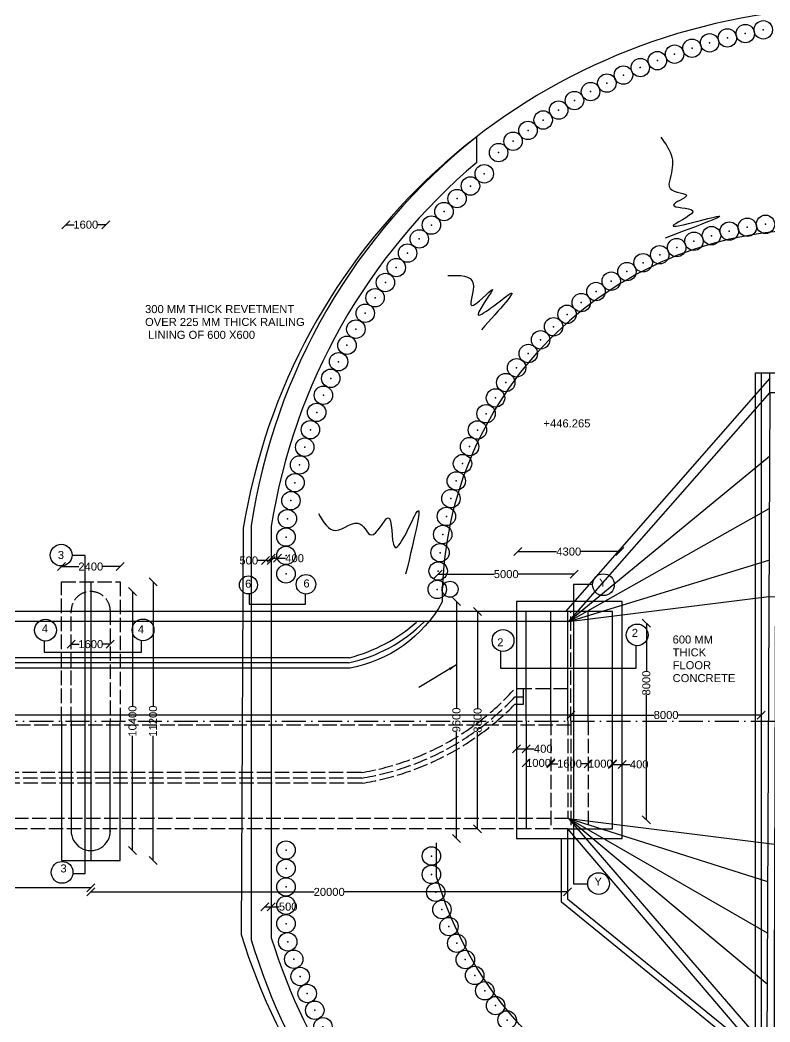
# Model space of a CAD drawing. Header units: millimetres. Extents: x 13075 to 24879, y 21418 to 27290.
# Drawn here: x 18326 to 20199, y 22698 to 25201 of the extents above; entities that cross this region are included whole.
import ezdxf

# ---------------------------------------------------------------- set-up
doc = ezdxf.new("R2010")
doc.units = ezdxf.units.MM
doc.header["$MEASUREMENT"] = 0
doc.header["$PDMODE"] = 32
doc.header["$PDSIZE"] = 46
doc.linetypes.add('ACAD_ISO02W100', pattern=[15, 12, -3])
doc.linetypes.add('ACAD_ISO10W100', pattern=[18, 12, -3, 0, -3])
for name, color, linetype in [('DIMENSIONS', 7, 'Continuous'), ('DRAWING', 7, 'Continuous'), ('TEXT', 7, 'Continuous')]:
    doc.layers.add(name, color=color, linetype=linetype)
doc.styles.get("Standard").update_dxf_attribs({"font": 'arial.ttf', "height": 20})
doc.dimstyles.get("Standard").update_dxf_attribs({"dimtxt": 20, "dimasz": 20, "dimexe": 0.18, "dimexo": 0.0625, "dimgap": 0.09, "dimtad": 0, "dimdec": 0, "dimzin": 0, "dimdsep": 46, "dimtxsty": 'Standard', "dimblk": 'OBLIQUE', "dimcen": 0.09, "dimse1": 1, "dimse2": 1, "dimadec": 0, "dimazin": 0, "dimtfac": 1, "dimtdec": 0, "dimtofl": 0, "dimtmove": 0, "dimatfit": 3, "dimfxl": 1, "dimtolj": 1, "dimtzin": 0, "dimarcsym": 0})

# ---------------------------------------------------------------- blocks, each defined once
blk = doc.blocks.new('_Oblique')
at = {"color": 0, "linetype": 'ByBlock', "lineweight": -2}
blk.add_line((-0.5, -0.5), (0.5, 0.5), dxfattribs=at)
blk = doc.blocks.new('*D47')
at = {"layer": 'Defpoints', "color": 0, "transparency": 16777216}
for p in [(18440.4, 26234.3), (18539.9, 26234.3), (18539.9, 24689.7)]:
    blk.add_point(p, dxfattribs=at)
at = {"layer": 'DIMENSIONS', "color": 0, "lineweight": -2, "transparency": 16777216}
for p, q in [((18440.4, 24689.7), (18461.2, 24689.7)), ((18539.9, 24689.7), (18519.1, 24689.7))]:
    blk.add_line(p, q, dxfattribs=at)
at = {"layer": 'DIMENSIONS', "color": 0, "lineweight": -2, "transparency": 16777216, "xscale": 20, "yscale": 20, "zscale": 20, "rotation": 180}
blk.add_blockref('_Oblique', (18440.4, 24689.7), dxfattribs=at)
at = {"layer": 'DIMENSIONS', "color": 0, "lineweight": -2, "transparency": 16777216, "xscale": 20, "yscale": 20, "zscale": 20}
blk.add_blockref('_Oblique', (18539.9, 24689.7), dxfattribs=at)
at = {"layer": 'DIMENSIONS', "color": 0, "transparency": 16777216, "insert": (18490.1, 24689.7), "char_height": 20, "attachment_point": 5}
blk.add_mtext('\\A1;1600', dxfattribs=at)
blk = doc.blocks.new('*D78')
at = {"layer": 'Defpoints', "color": 0, "transparency": 16777216}
for p in [(18502.6, 23101.4), (17272.6, 23032.7), (18502.6, 23032.7)]:
    blk.add_point(p, dxfattribs=at)
at = {"layer": 'TEXT', "color": 0, "lineweight": -2, "transparency": 16777216}
for p, q in [((17272.6, 23032.7), (17849.7, 23032.7)), ((18502.6, 23032.7), (17925.4, 23032.7))]:
    blk.add_line(p, q, dxfattribs=at)
at = {"layer": 'TEXT', "color": 0, "lineweight": -2, "transparency": 16777216, "xscale": 20, "yscale": 20, "zscale": 20, "rotation": 180}
blk.add_blockref('_Oblique', (17272.6, 23032.7), dxfattribs=at)
at = {"layer": 'TEXT', "color": 0, "lineweight": -2, "transparency": 16777216, "xscale": 20, "yscale": 20, "zscale": 20}
blk.add_blockref('_Oblique', (18502.6, 23032.7), dxfattribs=at)
at = {"layer": 'TEXT', "color": 0, "transparency": 16777216, "insert": (17887.6, 23032.7), "char_height": 20, "attachment_point": 5}
blk.add_mtext('\\A1;20000', dxfattribs=at)
blk = doc.blocks.new('*D79')
at = {"layer": 'Defpoints', "color": 0, "transparency": 16777216}
for p in [(18502.6, 23032.7), (19693.7, 23032.7), (19693.7, 23022.7)]:
    blk.add_point(p, dxfattribs=at)
at = {"layer": 'TEXT', "color": 0, "lineweight": -2, "transparency": 16777216}
for p, q in [((18502.6, 23022.7), (19060.3, 23022.7)), ((19693.7, 23022.7), (19136, 23022.7))]:
    blk.add_line(p, q, dxfattribs=at)
at = {"layer": 'TEXT', "color": 0, "lineweight": -2, "transparency": 16777216, "xscale": 20, "yscale": 20, "zscale": 20, "rotation": 180}
blk.add_blockref('_Oblique', (18502.6, 23022.7), dxfattribs=at)
at = {"layer": 'TEXT', "color": 0, "lineweight": -2, "transparency": 16777216, "xscale": 20, "yscale": 20, "zscale": 20}
blk.add_blockref('_Oblique', (19693.7, 23022.7), dxfattribs=at)
at = {"layer": 'TEXT', "color": 0, "transparency": 16777216, "insert": (19098.1, 23022.7), "char_height": 20, "attachment_point": 5}
blk.add_mtext('\\A1;20000', dxfattribs=at)
blk = doc.blocks.new('*D98')
at = {"layer": 'Defpoints', "color": 0, "transparency": 16777216}
for p in [(18576, 23835.6), (18429.1, 23797.9), (18576, 23797.9)]:
    blk.add_point(p, dxfattribs=at)
at = {"layer": 'TEXT', "color": 0, "lineweight": -2, "transparency": 16777216}
for p, q in [((18429.1, 23835.6), (18472.5, 23835.6)), ((18576, 23835.6), (18532.6, 23835.6))]:
    blk.add_line(p, q, dxfattribs=at)
at = {"layer": 'TEXT', "color": 0, "lineweight": -2, "transparency": 16777216, "xscale": 20, "yscale": 20, "zscale": 20, "rotation": 180}
blk.add_blockref('_Oblique', (18429.1, 23835.6), dxfattribs=at)
at = {"layer": 'TEXT', "color": 0, "lineweight": -2, "transparency": 16777216, "xscale": 20, "yscale": 20, "zscale": 20}
blk.add_blockref('_Oblique', (18576, 23835.6), dxfattribs=at)
at = {"layer": 'TEXT', "color": 0, "transparency": 16777216, "insert": (18502.6, 23835.6), "char_height": 20, "attachment_point": 5}
blk.add_mtext('\\A1;2400', dxfattribs=at)
blk = doc.blocks.new('*D99')
at = {"layer": 'Defpoints', "color": 0, "transparency": 16777216}
for p in [(18551.4, 23641.7), (18453.7, 23621.5), (18551.4, 23621.5)]:
    blk.add_point(p, dxfattribs=at)
at = {"layer": 'TEXT', "color": 0, "lineweight": -2, "transparency": 16777216}
for p, q in [((18453.7, 23641.7), (18473.6, 23641.7)), ((18551.4, 23641.7), (18531.5, 23641.7))]:
    blk.add_line(p, q, dxfattribs=at)
at = {"layer": 'TEXT', "color": 0, "lineweight": -2, "transparency": 16777216, "xscale": 20, "yscale": 20, "zscale": 20, "rotation": 180}
blk.add_blockref('_Oblique', (18453.7, 23641.7), dxfattribs=at)
at = {"layer": 'TEXT', "color": 0, "lineweight": -2, "transparency": 16777216, "xscale": 20, "yscale": 20, "zscale": 20}
blk.add_blockref('_Oblique', (18551.4, 23641.7), dxfattribs=at)
at = {"layer": 'TEXT', "color": 0, "transparency": 16777216, "insert": (18502.6, 23641.7), "char_height": 20, "attachment_point": 5}
blk.add_mtext('\\A1;1600', dxfattribs=at)
blk = doc.blocks.new('*D100')
at = {"layer": 'Defpoints', "color": 0, "transparency": 16777216}
for p in [(18502.6, 23773.3), (18502.6, 23125.9), (18606.8, 23125.9)]:
    blk.add_point(p, dxfattribs=at)
at = {"layer": 'TEXT', "color": 0, "lineweight": -2, "transparency": 16777216}
for p, q in [((18606.8, 23773.3), (18606.8, 23486.4)), ((18606.8, 23125.9), (18606.8, 23412.9))]:
    blk.add_line(p, q, dxfattribs=at)
at = {"layer": 'TEXT', "color": 0, "lineweight": -2, "transparency": 16777216, "xscale": 20, "yscale": 20, "zscale": 20}
for p, rotation in [((18606.8, 23773.3), 90), ((18606.8, 23125.9), 270)]:
    blk.add_blockref('_Oblique', p, dxfattribs=dict(at, rotation=rotation))
at = {"layer": 'TEXT', "color": 0, "transparency": 16777216, "insert": (18606.8, 23449.6), "char_height": 20, "attachment_point": 5, "rotation": 90}
blk.add_mtext('\\A1;10400', dxfattribs=at)
blk = doc.blocks.new('*D101')
at = {"layer": 'Defpoints', "color": 0, "transparency": 16777216}
for p in [(18576, 23797.9), (18576, 23101.4), (18658.1, 23101.4)]:
    blk.add_point(p, dxfattribs=at)
at = {"layer": 'TEXT', "color": 0, "lineweight": -2, "transparency": 16777216}
for p, q in [((18658.1, 23797.9), (18658.1, 23486.4)), ((18658.1, 23101.4), (18658.1, 23412.9))]:
    blk.add_line(p, q, dxfattribs=at)
at = {"layer": 'TEXT', "color": 0, "lineweight": -2, "transparency": 16777216, "xscale": 20, "yscale": 20, "zscale": 20}
for p, rotation in [((18658.1, 23797.9), 90), ((18658.1, 23101.4), 270)]:
    blk.add_blockref('_Oblique', p, dxfattribs=dict(at, rotation=rotation))
at = {"layer": 'TEXT', "color": 0, "transparency": 16777216, "insert": (18658.1, 23449.6), "char_height": 20, "attachment_point": 5, "rotation": 90}
blk.add_mtext('\\A1;11200', dxfattribs=at)
blk = doc.blocks.new('*D102')
at = {"layer": 'Defpoints', "color": 0, "transparency": 16777216}
for p in [(18939.4, 23854.5), (18939.4, 23850.8), (18953.5, 23851.1)]:
    blk.add_point(p, dxfattribs=at)
at = {"layer": 'TEXT', "color": 0, "lineweight": -2, "transparency": 16777216}
for p, q in [((18939.4, 23850.8), (18919.4, 23850.8)), ((18953.5, 23850.8), (18939.4, 23850.8))]:
    blk.add_line(p, q, dxfattribs=at)
at = {"layer": 'TEXT', "color": 0, "lineweight": -2, "transparency": 16777216, "xscale": 20, "yscale": 20, "zscale": 20, "rotation": 180}
blk.add_blockref('_Oblique', (18939.4, 23850.8), dxfattribs=at)
at = {"layer": 'TEXT', "color": 0, "lineweight": -2, "transparency": 16777216, "xscale": 20, "yscale": 20, "zscale": 20}
blk.add_blockref('_Oblique', (18953.5, 23850.8), dxfattribs=at)
at = {"layer": 'TEXT', "color": 0, "transparency": 16777216, "insert": (18897.2, 23850.8), "char_height": 20, "attachment_point": 5}
blk.add_mtext('\\A1;500', dxfattribs=at)
blk = doc.blocks.new('*D103')
at = {"layer": 'Defpoints', "color": 0, "transparency": 16777216}
for p in [(18969.3, 23856.4), (18953.5, 23850.8), (18969.3, 23850.8)]:
    blk.add_point(p, dxfattribs=at)
at = {"layer": 'TEXT', "color": 0, "lineweight": -2, "transparency": 16777216}
for p, q in [((18953.5, 23856.4), (18969.3, 23856.4)), ((18969.3, 23856.4), (18989.3, 23856.4))]:
    blk.add_line(p, q, dxfattribs=at)
at = {"layer": 'TEXT', "color": 0, "lineweight": -2, "transparency": 16777216, "xscale": 20, "yscale": 20, "zscale": 20, "rotation": 180}
blk.add_blockref('_Oblique', (18953.5, 23856.4), dxfattribs=at)
at = {"layer": 'TEXT', "color": 0, "lineweight": -2, "transparency": 16777216, "xscale": 20, "yscale": 20, "zscale": 20}
blk.add_blockref('_Oblique', (18969.3, 23856.4), dxfattribs=at)
at = {"layer": 'TEXT', "color": 0, "transparency": 16777216, "insert": (19011.8, 23856.4), "char_height": 20, "attachment_point": 5}
blk.add_mtext('\\A1;400', dxfattribs=at)
blk = doc.blocks.new('*D104')
at = {"layer": 'Defpoints', "color": 0, "transparency": 16777216}
for p in [(18937, 23001.1), (18953.5, 23001.1), (18953.5, 22985.9)]:
    blk.add_point(p, dxfattribs=at)
at = {"layer": 'TEXT', "color": 0, "lineweight": -2, "transparency": 16777216}
for p, q in [((18937, 22985.9), (18953.5, 22985.9)), ((18953.5, 22985.9), (18973.5, 22985.9))]:
    blk.add_line(p, q, dxfattribs=at)
at = {"layer": 'TEXT', "color": 0, "lineweight": -2, "transparency": 16777216, "xscale": 20, "yscale": 20, "zscale": 20, "rotation": 180}
blk.add_blockref('_Oblique', (18937, 22985.9), dxfattribs=at)
at = {"layer": 'TEXT', "color": 0, "lineweight": -2, "transparency": 16777216, "xscale": 20, "yscale": 20, "zscale": 20}
blk.add_blockref('_Oblique', (18953.5, 22985.9), dxfattribs=at)
at = {"layer": 'TEXT', "color": 0, "transparency": 16777216, "insert": (18995.7, 22985.9), "char_height": 20, "attachment_point": 5}
blk.add_mtext('\\A1;500', dxfattribs=at)
blk = doc.blocks.new('*D105')
at = {"layer": 'Defpoints', "color": 0, "transparency": 16777216}
for p in [(19566, 23748.3), (19416, 23156.5), (19566, 23156.5)]:
    blk.add_point(p, dxfattribs=at)
at = {"layer": 'TEXT', "color": 0, "lineweight": -2, "transparency": 16777216}
for p, q in [((19416, 23748.3), (19416, 23482.3)), ((19416, 23156.5), (19416, 23422.5))]:
    blk.add_line(p, q, dxfattribs=at)
at = {"layer": 'TEXT', "color": 0, "lineweight": -2, "transparency": 16777216, "xscale": 20, "yscale": 20, "zscale": 20}
for p, rotation in [((19416, 23748.3), 90), ((19416, 23156.5), 270)]:
    blk.add_blockref('_Oblique', p, dxfattribs=dict(at, rotation=rotation))
at = {"layer": 'TEXT', "color": 0, "transparency": 16777216, "insert": (19416, 23452.4), "char_height": 20, "attachment_point": 5, "rotation": 90}
blk.add_mtext('\\A1;9600', dxfattribs=at)
blk = doc.blocks.new('*D106')
at = {"layer": 'Defpoints', "color": 0, "transparency": 16777216}
for p in [(19469, 23723.3), (19566, 23723.3), (19566, 23180.1)]:
    blk.add_point(p, dxfattribs=at)
at = {"layer": 'TEXT', "color": 0, "lineweight": -2, "transparency": 16777216}
for p, q in [((19469, 23723.3), (19469, 23481.6)), ((19469, 23180.1), (19469, 23421.7))]:
    blk.add_line(p, q, dxfattribs=at)
at = {"layer": 'TEXT', "color": 0, "lineweight": -2, "transparency": 16777216, "xscale": 20, "yscale": 20, "zscale": 20}
for p, rotation in [((19469, 23723.3), 90), ((19469, 23180.1), 270)]:
    blk.add_blockref('_Oblique', p, dxfattribs=dict(at, rotation=rotation))
at = {"layer": 'TEXT', "color": 0, "transparency": 16777216, "insert": (19469, 23451.7), "char_height": 20, "attachment_point": 5, "rotation": 90}
blk.add_mtext('\\A1;8800', dxfattribs=at)
blk = doc.blocks.new('*D107')
at = {"layer": 'Defpoints', "color": 0, "transparency": 16777216}
for p in [(19590.4, 23380.4), (19566, 23345), (19590.4, 23345)]:
    blk.add_point(p, dxfattribs=at)
at = {"layer": 'TEXT', "color": 0, "lineweight": -2, "transparency": 16777216}
for p, q in [((19566, 23380.4), (19590.4, 23380.4)), ((19590.4, 23380.4), (19610.4, 23380.4))]:
    blk.add_line(p, q, dxfattribs=at)
at = {"layer": 'TEXT', "color": 0, "lineweight": -2, "transparency": 16777216, "xscale": 20, "yscale": 20, "zscale": 20, "rotation": 180}
blk.add_blockref('_Oblique', (19566, 23380.4), dxfattribs=at)
at = {"layer": 'TEXT', "color": 0, "lineweight": -2, "transparency": 16777216, "xscale": 20, "yscale": 20, "zscale": 20}
blk.add_blockref('_Oblique', (19590.4, 23380.4), dxfattribs=at)
at = {"layer": 'TEXT', "color": 0, "transparency": 16777216, "insert": (19632.9, 23380.4), "char_height": 20, "attachment_point": 5}
blk.add_mtext('\\A1;400', dxfattribs=at)
blk = doc.blocks.new('*D108')
at = {"layer": 'Defpoints', "color": 0, "transparency": 16777216}
for p in [(19590.4, 23345), (19651.9, 23345), (19651.9, 23345)]:
    blk.add_point(p, dxfattribs=at)
at = {"layer": 'TEXT', "color": 0, "lineweight": -2, "transparency": 16777216}
for p, q in [((19590.4, 23345), (19592.2, 23345)), ((19651.9, 23345), (19650.1, 23345))]:
    blk.add_line(p, q, dxfattribs=at)
at = {"layer": 'TEXT', "color": 0, "lineweight": -2, "transparency": 16777216, "xscale": 20, "yscale": 20, "zscale": 20, "rotation": 180}
blk.add_blockref('_Oblique', (19590.4, 23345), dxfattribs=at)
at = {"layer": 'TEXT', "color": 0, "lineweight": -2, "transparency": 16777216, "xscale": 20, "yscale": 20, "zscale": 20}
blk.add_blockref('_Oblique', (19651.9, 23345), dxfattribs=at)
at = {"layer": 'TEXT', "color": 0, "transparency": 16777216, "insert": (19621.1, 23345), "char_height": 20, "attachment_point": 5}
blk.add_mtext('\\A1;1000', dxfattribs=at)
blk = doc.blocks.new('*D109')
at = {"layer": 'Defpoints', "color": 0, "transparency": 16777216}
for p in [(19651.9, 23343.1), (19744.9, 23343.1), (19744.9, 23343.1)]:
    blk.add_point(p, dxfattribs=at)
at = {"layer": 'TEXT', "color": 0, "lineweight": -2, "transparency": 16777216}
for p, q in [((19651.9, 23343.1), (19669.4, 23343.1)), ((19744.9, 23343.1), (19727.4, 23343.1))]:
    blk.add_line(p, q, dxfattribs=at)
at = {"layer": 'TEXT', "color": 0, "lineweight": -2, "transparency": 16777216, "xscale": 20, "yscale": 20, "zscale": 20, "rotation": 180}
blk.add_blockref('_Oblique', (19651.9, 23343.1), dxfattribs=at)
at = {"layer": 'TEXT', "color": 0, "lineweight": -2, "transparency": 16777216, "xscale": 20, "yscale": 20, "zscale": 20}
blk.add_blockref('_Oblique', (19744.9, 23343.1), dxfattribs=at)
at = {"layer": 'TEXT', "color": 0, "transparency": 16777216, "insert": (19698.4, 23343.1), "char_height": 20, "attachment_point": 5}
blk.add_mtext('\\A1;1600', dxfattribs=at)
blk = doc.blocks.new('*D110')
at = {"layer": 'Defpoints', "color": 0, "transparency": 16777216}
for p in [(19744.9, 23343.1), (19806, 23343.1), (19806, 23343.1)]:
    blk.add_point(p, dxfattribs=at)
at = {"layer": 'TEXT', "color": 0, "lineweight": -2, "transparency": 16777216}
for p, q in [((19744.9, 23343.1), (19746.5, 23343.1)), ((19806, 23343.1), (19804.4, 23343.1))]:
    blk.add_line(p, q, dxfattribs=at)
at = {"layer": 'TEXT', "color": 0, "lineweight": -2, "transparency": 16777216, "xscale": 20, "yscale": 20, "zscale": 20, "rotation": 180}
blk.add_blockref('_Oblique', (19744.9, 23343.1), dxfattribs=at)
at = {"layer": 'TEXT', "color": 0, "lineweight": -2, "transparency": 16777216, "xscale": 20, "yscale": 20, "zscale": 20}
blk.add_blockref('_Oblique', (19806, 23343.1), dxfattribs=at)
at = {"layer": 'TEXT', "color": 0, "transparency": 16777216, "insert": (19775.4, 23343.1), "char_height": 20, "attachment_point": 5}
blk.add_mtext('\\A1;1000', dxfattribs=at)
blk = doc.blocks.new('*D111')
at = {"layer": 'Defpoints', "color": 0, "transparency": 16777216}
for p in [(19806, 23343.1), (19830, 23341.4), (19830, 23341.4)]:
    blk.add_point(p, dxfattribs=at)
at = {"layer": 'TEXT', "color": 0, "lineweight": -2, "transparency": 16777216}
for p, q in [((19806, 23341.4), (19830, 23341.4)), ((19830, 23341.4), (19850, 23341.4))]:
    blk.add_line(p, q, dxfattribs=at)
at = {"layer": 'TEXT', "color": 0, "lineweight": -2, "transparency": 16777216, "xscale": 20, "yscale": 20, "zscale": 20, "rotation": 180}
blk.add_blockref('_Oblique', (19806, 23341.4), dxfattribs=at)
at = {"layer": 'TEXT', "color": 0, "lineweight": -2, "transparency": 16777216, "xscale": 20, "yscale": 20, "zscale": 20}
blk.add_blockref('_Oblique', (19830, 23341.4), dxfattribs=at)
at = {"layer": 'TEXT', "color": 0, "transparency": 16777216, "insert": (19872.6, 23341.4), "char_height": 20, "attachment_point": 5}
blk.add_mtext('\\A1;400', dxfattribs=at)
blk = doc.blocks.new('*D112')
at = {"layer": 'Defpoints', "color": 0, "transparency": 16777216}
for p in [(19702.2, 23464.7), (20177.4, 23464.7), (20177.4, 23464.7)]:
    blk.add_point(p, dxfattribs=at)
at = {"layer": 'TEXT', "color": 0, "lineweight": -2, "transparency": 16777216}
for p, q in [((19702.2, 23464.7), (19909.8, 23464.7)), ((20177.4, 23464.7), (19969.7, 23464.7))]:
    blk.add_line(p, q, dxfattribs=at)
at = {"layer": 'TEXT', "color": 0, "lineweight": -2, "transparency": 16777216, "xscale": 20, "yscale": 20, "zscale": 20, "rotation": 180}
blk.add_blockref('_Oblique', (19702.2, 23464.7), dxfattribs=at)
at = {"layer": 'TEXT', "color": 0, "lineweight": -2, "transparency": 16777216, "xscale": 20, "yscale": 20, "zscale": 20}
blk.add_blockref('_Oblique', (20177.4, 23464.7), dxfattribs=at)
at = {"layer": 'TEXT', "color": 0, "transparency": 16777216, "insert": (19939.8, 23464.7), "char_height": 20, "attachment_point": 5}
blk.add_mtext('\\A1;8000', dxfattribs=at)
blk = doc.blocks.new('*D113')
at = {"layer": 'Defpoints', "color": 0, "transparency": 16777216}
for p in [(19889.6, 23694.6), (19890.4, 23202.7), (19890.4, 23202.7)]:
    blk.add_point(p, dxfattribs=at)
at = {"layer": 'TEXT', "color": 0, "lineweight": -2, "transparency": 16777216}
for p, q in [((19890.4, 23694.6), (19890.4, 23574.6)), ((19890.4, 23202.7), (19890.4, 23514.8))]:
    blk.add_line(p, q, dxfattribs=at)
at = {"layer": 'TEXT', "color": 0, "lineweight": -2, "transparency": 16777216, "xscale": 20, "yscale": 20, "zscale": 20}
for p, rotation in [((19890.4, 23694.6), 90), ((19890.4, 23202.7), 270)]:
    blk.add_blockref('_Oblique', p, dxfattribs=dict(at, rotation=rotation))
at = {"layer": 'TEXT', "color": 0, "transparency": 16777216, "insert": (19890.4, 23544.7), "char_height": 20, "attachment_point": 5, "rotation": 90}
blk.add_mtext('\\A1;8000', dxfattribs=at)
blk = doc.blocks.new('*D117')
at = {"layer": 'Defpoints', "color": 0, "transparency": 16777216}
for p in [(19370.4, 23824.5), (19710.4, 23816.7), (19710.4, 23748.3)]:
    blk.add_point(p, dxfattribs=at)
at = {"layer": 'TEXT', "color": 0, "lineweight": -2, "transparency": 16777216}
for p, q in [((19370.4, 23816.7), (19510.5, 23816.7)), ((19710.4, 23816.7), (19570.3, 23816.7))]:
    blk.add_line(p, q, dxfattribs=at)
at = {"layer": 'TEXT', "color": 0, "lineweight": -2, "transparency": 16777216, "xscale": 20, "yscale": 20, "zscale": 20, "rotation": 180}
blk.add_blockref('_Oblique', (19370.4, 23816.7), dxfattribs=at)
at = {"layer": 'TEXT', "color": 0, "lineweight": -2, "transparency": 16777216, "xscale": 20, "yscale": 20, "zscale": 20}
blk.add_blockref('_Oblique', (19710.4, 23816.7), dxfattribs=at)
at = {"layer": 'TEXT', "color": 0, "transparency": 16777216, "insert": (19540.4, 23816.7), "char_height": 20, "attachment_point": 5}
blk.add_mtext('\\A1;5000', dxfattribs=at)
blk = doc.blocks.new('*D118')
at = {"layer": 'Defpoints', "color": 0, "transparency": 16777216}
for p in [(19569.3, 23871.3), (19823.8, 23878), (19823.8, 23873)]:
    blk.add_point(p, dxfattribs=at)
at = {"layer": 'TEXT', "color": 0, "lineweight": -2, "transparency": 16777216}
for p, q in [((19569.3, 23873), (19666.2, 23873)), ((19823.8, 23873), (19726.9, 23873))]:
    blk.add_line(p, q, dxfattribs=at)
at = {"layer": 'TEXT', "color": 0, "lineweight": -2, "transparency": 16777216, "xscale": 20, "yscale": 20, "zscale": 20, "rotation": 180}
blk.add_blockref('_Oblique', (19569.3, 23873), dxfattribs=at)
at = {"layer": 'TEXT', "color": 0, "lineweight": -2, "transparency": 16777216, "xscale": 20, "yscale": 20, "zscale": 20}
blk.add_blockref('_Oblique', (19823.8, 23873), dxfattribs=at)
at = {"layer": 'TEXT', "color": 0, "transparency": 16777216, "insert": (19696.6, 23873), "char_height": 20, "attachment_point": 5}
blk.add_mtext('\\A1;4300', dxfattribs=at)

msp = doc.modelspace()

# ---------------------------------------------------------------- linework, layer by layer
at = {"layer": 'DRAWING'}
for p, q in [((19149.3, 23608), (17853, 23608)), ((19146.8, 23595.5), (17853, 23595.5))]:
    msp.add_line(p, q, dxfattribs=at)
for points in [[(21279.7, 25227.3), (20291.5, 25227.3, 0.345701), (18883.6, 23931.3), (18878.3, 22916.8, 0.330847), (20281.7, 21878.5), (21265.9, 21878.5), (21265.9, 23425.1), (21242.7, 23425.1), (21304.5, 23467.6), (21270.6, 23467.6), (21279.7, 25227.3)], [(21276.9, 24681), (20301.5, 24676.8, 0.414449), (19380.6, 23747.2, -0.225304), (19150.5, 23582.2)], [(21265.9, 22387), (20191.8, 22387, -0.310044), (19366.6, 23060.3), (19366.6, 23145.8)]]:
    msp.add_lwpolyline(points, format="xyb", dxfattribs=at)
for points in [[(19467, 24845.4), (19467.2, 24909.6)], [(20198.6, 24306.6), (19688.6, 23723.3), (17853, 23723.3)], [(20177.4, 24319.3), (20177.4, 22548.8)], [(20198.6, 24269.3), (20198.6, 24319.3)], [(19697, 23698.2), (20198.6, 24269.3)], [(21274.7, 24269.3), (20198.6, 24269.3), (20191.2, 22633.2), (21265.9, 22633.2)], [(20197.9, 24110.4), (19697, 23698.2)], [(19697, 23698.2), (20197.3, 23980.8)], [(18903.6, 23937.2), (18903.6, 22903.3)], [(18953.5, 23936.6), (18953.5, 22908.5)], [(19697, 23698.2), (20196.7, 23851.7)], [(18502.6, 23797.9), (18502.6, 23101.4)], [(19697, 23698.2), (20196.3, 23760.6)], [(20196.3, 23760.6), (21272.1, 23755)], [(19830, 23450.2), (19830, 23748.3), (19566, 23748.3), (19566, 23450.2)], [(19590.4, 23450.2), (19590.4, 23723.3)], [(19651.9, 23450.2), (19651.9, 23723.3)], [(19693.7, 23180.1), (19806, 23180.1), (19806, 23723.3), (19688.6, 23723.3)], [(19694.5, 23450.2), (19694.5, 23723.3)], [(19744.9, 23450.2), (19744.9, 23723.3)], [(19697, 23698.2), (17853, 23698.2)], [(18993.6, 23582.2), (17853, 23582.2)], [(19150.5, 23582.2), (18993.6, 23582.2)], [(19562.1, 23491.7), (19583.7, 23491.7), (19583.7, 23530.2)], [(19562.3, 23510.4), (19583.7, 23510.4)], [(19702.2, 23464.7), (17853, 23464.7)], [(18429.1, 23449.6), (18429.1, 23101.4), (18576, 23101.4), (18576, 23449.6)], [(18453.7, 23449.6), (18453.7, 23173.2)], [(18551.4, 23173.2), (18551.4, 23449.6)], [(19566, 23450.2), (19566, 23156.5), (19678.1, 23156.5)], [(19590.4, 23450.2), (19590.4, 23180.1)], [(19678.1, 23156.5), (19830, 23156.5), (19830, 23450.2)], [(20191.2, 22633.2), (19697, 23206.5)], [(19697, 23206.5), (20210.7, 23141.9), (21265.9, 23141.9)], [(19697, 23206.5), (20193.1, 23049)], [(19697, 23206.5), (20192.5, 22920.2)], [(19697, 23206.5), (20191.9, 22793.5)], [(19693.7, 23180.1), (20191.2, 22596.3)], [(19693.7, 23180.1), (19693.7, 23005.4), (20163, 22624)], [(20163, 22602.2), (19678.1, 22996.9), (19678.1, 23156.5)]]:
    msp.add_lwpolyline(points, dxfattribs=at)
msp.add_lwpolyline([(20208.7, 22548.8), (20163, 22548.8), (20163, 24319.3), (20214.8, 24319.3)], close=True, dxfattribs=at)
at = {"layer": 'DRAWING', "linetype": 'ACAD_ISO02W100', "ltscale": 3}
for points in [[(18429.1, 23449.6), (18429.1, 23797.9), (18576, 23797.9), (18576, 23449.6)], [(18453.7, 23449.6), (18453.7, 23726.1)], [(18551.4, 23726.1), (18551.4, 23449.6)], [(19702.2, 23450.2), (19702.2, 23723.3)], [(19702.2, 23439), (17853, 23439)], [(19651.9, 23450.2), (19651.9, 23180.1)], [(19694.5, 23450.2), (19694.5, 23206.5)], [(19702.2, 23450.2), (19702.2, 23180.1)], [(19744.9, 23450.2), (19744.9, 23180.1)], [(19697, 23206.5), (17853, 23206.5)], [(19693.7, 23180.1), (17853, 23180.1)]]:
    msp.add_lwpolyline(points, dxfattribs=at)
at = {"layer": 'DRAWING', "linetype": 'ACAD_ISO10W100', "ltscale": 5}
msp.add_lwpolyline([(13123.7, 23548.1), (13123.7, 23449.6), (21381.8, 23449.6), (21381.8, 23569)], dxfattribs=at)
at = {"layer": 'DRAWING', "linetype": 'ACAD_ISO02W100', "ltscale": 3}
for points in [[(19694.5, 23530.2), (19561.8, 23530.2, -0.169843), (19178.2, 23320.9), (17853, 23320.9)], [(19562.3, 23510.4, -0.164805), (19179.3, 23307.1), (17853, 23307.1)], [(19562.1, 23491.7, -0.160099), (19180.3, 23294.3), (17853, 23294.3)]]:
    msp.add_lwpolyline(points, format="xyb", dxfattribs=at)
at = {"layer": 'DRAWING'}
for centre, radius, start, end in [((20412, 23712.5), 1525, 128.2806, 171.5266), ((20430.3, 23701.6), 1495.4, 130.1048, 170.9596), ((19071.3, 23960), 372.2, 281.6996, 315.1652), ((19047.5, 23999.8), 404.8, 284.5644, 311.6129), ((18502.6, 23174.9), 48.9, 178.0539, 1.9461), ((20314.9, 23325.1), 1423.7, 197.0163, 232.7538), ((20309.4, 23319.6), 1466.1, 196.497, 234.2699)]:
    msp.add_arc(centre, radius, start, end, dxfattribs=at)
at = {"layer": 'DRAWING', "linetype": 'ACAD_ISO02W100', "ltscale": 3}
msp.add_arc((18502.6, 23724.4), 48.9, 358.0539, 181.9461, dxfattribs=at)
at = {"layer": 'DRAWING'}
for p in [(20137.5, 25167.1), (20182.5, 25176.6), (20048.4, 25144.1), (20092.8, 25156.3), (19960.9, 25115.8), (20004.5, 25130.6), (19917.9, 25099.6), (19833.3, 25063.5), (19875.3, 25082.2), (19791.8, 25043.5), (19751, 25022.3), (19710.9, 24999.8), (19671.4, 24976.2), (19632.7, 24951.3), (19594.8, 24925.3), (19557.6, 24898.2), (19521.3, 24870), (19485.5, 24816.9), (19451.1, 24786.4), (19417.6, 24754.9), (19385, 24722.4), (19353.6, 24688.8), (20142.7, 24683.4), (20188.1, 24690.7), (20053.2, 24662.3), (20097.7, 24673.9), (19323.2, 24654.3), (20009.3, 24648.5), (19293.9, 24618.8), (19923.8, 24614.6), (19966.2, 24632.6), (19882.4, 24594.6), (19265.7, 24582.5), (19842, 24572.6), (19238.7, 24545.3), (19802.7, 24548.7), (19764.7, 24522.8), (19212.8, 24507.2), (19727.9, 24495.2), (19188.2, 24468.4), (19692.5, 24465.8), (19658.6, 24434.8), (19164.8, 24428.8), (19142.6, 24388.5), (19626.2, 24402.1), (19595.5, 24367.9), (19121.7, 24347.5), (19566.4, 24332.2), (19102.1, 24305.9), (19539.1, 24295.2), (19083.8, 24263.7), (19513.6, 24256.9), (19066.9, 24220.9), (19490.1, 24217.4), (19051.3, 24177.6), (19468.4, 24176.8), (19037, 24133.9), (19448.8, 24135.3), (19024.1, 24089.7), (19431.2, 24092.8), (19012.7, 24045.2), (19415.7, 24049.5), (19002.6, 24000.3), (19402.3, 24005.5), (19391, 23960.9), (18993.9, 23955.2), (18990.3, 23909.4), (19381.9, 23915.8), (18990.3, 23863.4), (19375.1, 23870.3), (18990.3, 23817.4), (19370.4, 23824.5), (19368, 23778.6), (18990.3, 23127.4), (19353.6, 23112.5), (18990.3, 23081.4), (19353.6, 23066.5), (18990.3, 23035.4), (19364.2, 23022.1), (18990.3, 22989.4), (19379.7, 22978.8), (18990.3, 22943.4), (19397.2, 22936.2), (18994.7, 22898.1), (19416.7, 22894.6), (19009.5, 22854.6), (19438.2, 22853.9), (19025.7, 22811.5), (19461.6, 22814.3), (19043.2, 22769), (19486.9, 22775.9), (19513.9, 22738.7), (19062.2, 22727.1), (19082.6, 22685.9), (19542.7, 22702.8)]:
    msp.add_point(p, dxfattribs=at)
at = {"layer": 'TEXT'}
for points in [[(18457.5, 23069.1), (18488.4, 23069.1), (18488.4, 23863.4), (18455.8, 23863.4)], [(19755.1, 23791), (19708.2, 23791), (19708.2, 23043.1), (19744.8, 23043.1)], [(18898.2, 23767.6), (18898.2, 23741.6), (19039.1, 23741.6), (19039.1, 23767)], [(18386.3, 23649.7), (18386.3, 23621.6), (18629.4, 23621.6), (18629.4, 23649.9)], [(19526, 23625.1), (19526, 23581.4), (19865.1, 23581.4), (19865.1, 23639.5)]]:
    msp.add_lwpolyline(points, dxfattribs=at)
for centre, radius in [((18428.7, 23864.3), 27.2), ((18896.5, 23789.8), 22.5), ((19040.2, 23791.3), 24.4), ((19783.2, 23790.4), 27.2), ((19400, 23779.1), 20), ((18389.5, 23676.7), 27.2), ((18633.1, 23677.4), 27.2), ((19867.6, 23664.9), 27.2), ((19532.4, 23651), 27.2), ((18430.9, 23071.7), 27.2), ((19771.2, 23043.7), 27.2)]:
    msp.add_circle(centre, radius, dxfattribs=at)
for points in [[(19926.4, 24908.5), (19954.4, 24858.1), (19949.7, 24805.2), (19949.7, 24780.2), (19991.2, 24762.3), (19958.1, 24738.9), (20005.7, 24725.4), (19959.5, 24689.7), (20065.9, 24710.3), (19937.2, 24656.2)], [(19394.9, 24562.5), (19457.9, 24542.5), (19454.1, 24488.1), (19505.7, 24527.7), (19469.9, 24466.1), (19549.2, 24516.7), (19478.4, 24427.3)], [(19071.2, 23968.4), (19114.4, 23925.9), (19176.2, 23941.8), (19203.3, 23914.7), (19245.4, 23957.8), (19260.9, 23885.4), (19314.7, 23967.9), (19289.1, 23816.7)]]:
    msp.add_spline(points, degree=3, dxfattribs=at)

# ---------------------------------------------------------------- texts
for s, p in [('300 MM THICK REVETMENT ', (18638.2, 24468.9)), ('OVER 225 MM THICK RAILING', (18638.2, 24436.8)), (' LINING OF 600 X600', (18638.2, 24404.6)), ('+446.265', (19633.5, 24183.4)), ('3', (18420.3, 23854.6)), ('Y ', (19772.7, 23785.3)), ('6', (18888.2, 23782.8)), ('6', (19033.8, 23783.5)), ('4', (18380.5, 23671)), ('4', (18620.1, 23668.9)), ('2', (19854.1, 23660)), ('2', (19518, 23636.5)), ('600 MM ', (19956, 23643.4)), ('THICK ', (19956, 23611.3)), ('FLOOR ', (19956, 23579.2)), ('CONCRETE', (19956, 23547)), ('3', (18426.8, 23071.5)), ('Y ', (19760.7, 23038.6))]:
    msp.add_text(s, height=20, dxfattribs=at).set_placement(p)

# ---------------------------------------------------------------- dimensions: what is measured, and where the dimension line sits
at = {"layer": 'DIMENSIONS'}
dim = msp.add_linear_dim(base=(18539.9, 24689.7), p1=(18440.4, 26234.3), p2=(18539.9, 26234.3), text='1600', dimstyle='Standard', dxfattribs=at)
dim.commit()
dim.dimension.update_dxf_attribs({"geometry": '*D47', "text_midpoint": (18490.1, 24689.7)})
at = {"layer": 'TEXT'}
for base, p1, p2, text, picture, middle in [((19823.8, 23873), (19569.3, 23871.3), (19823.8, 23878), '4300', '*D118', (19696.6, 23873)), ((18939.4, 23850.8), (18953.5, 23851.1), (18939.4, 23854.5), '500', '*D102', (18897.2, 23850.8)), ((18969.3, 23856.4), (18953.5, 23850.8), (18969.3, 23850.8), '400', '*D103', (19011.8, 23856.4)), ((18576, 23835.6), (18429.1, 23797.9), (18576, 23797.9), '2400', '*D98', (18502.6, 23835.6)), ((19710.4, 23816.7), (19370.4, 23824.5), (19710.4, 23748.3), '5000', '*D117', (19540.4, 23816.7)), ((18551.4, 23641.7), (18453.7, 23621.5), (18551.4, 23621.5), '1600', '*D99', (18502.6, 23641.7)), ((20177.4, 23464.7), (19702.2, 23464.7), (20177.4, 23464.7), '8000', '*D112', (19939.8, 23464.7)), ((19590.4, 23380.4), (19566, 23345), (19590.4, 23345), '400', '*D107', (19632.9, 23380.4)), ((19651.9, 23345), (19590.4, 23345), (19651.9, 23345), '1000', '*D108', (19621.1, 23345)), ((19744.9, 23343.1), (19651.9, 23343.1), (19744.9, 23343.1), '1600', '*D109', (19698.4, 23343.1)), ((19806, 23343.1), (19744.9, 23343.1), (19806, 23343.1), '1000', '*D110', (19775.4, 23343.1)), ((19830, 23341.4), (19806, 23343.1), (19830, 23341.4), '400', '*D111', (19872.6, 23341.4)), ((18502.6, 23032.7), (17272.6, 23032.7), (18502.6, 23101.4), '20000', '*D78', (17887.6, 23032.7)), ((19693.7, 23022.7), (18502.6, 23032.7), (19693.7, 23032.7), '20000', '*D79', (19098.1, 23022.7)), ((18953.5, 22985.9), (18937, 23001.1), (18953.5, 23001.1), '500', '*D104', (18995.7, 22985.9))]:
    dim = msp.add_linear_dim(base=base, p1=p1, p2=p2, text=text, dimstyle='Standard', dxfattribs=at)
    dim.commit()
    dim.dimension.update_dxf_attribs({"geometry": picture, "text_midpoint": middle})
for base, p1, p2, text, picture, middle in [((18658.1, 23101.4), (18576, 23797.9), (18576, 23101.4), '11200', '*D101', (18658.1, 23449.6)), ((18606.8, 23125.9), (18502.6, 23773.3), (18502.6, 23125.9), '10400', '*D100', (18606.8, 23449.6)), ((19416, 23156.5), (19566, 23748.3), (19566, 23156.5), '9600', '*D105', (19416, 23452.4)), ((19469, 23723.3), (19566, 23180.1), (19566, 23723.3), '8800', '*D106', (19469, 23451.7))]:
    dim = msp.add_linear_dim(base=base, p1=p1, p2=p2, angle=90, text=text, dimstyle='Standard', dxfattribs=at)
    dim.commit()
    dim.dimension.update_dxf_attribs({"geometry": picture, "text_midpoint": middle})
dim = msp.add_linear_dim(base=(19890.4, 23202.7), p1=(19889.6, 23694.6), p2=(19890.4, 23202.7), angle=90, text='8000', dimstyle='Standard', dxfattribs=at)
dim.commit()
dim.dimension.update_dxf_attribs({"geometry": '*D113', "text_midpoint": (19890.4, 23544.7), "dimtype": 160})

# ---------------------------------------------------------------- leaders
msp.add_leader([(19416, 23590.2), (19322.1, 23533.2)], dimstyle='Standard', override={"dimgap": 0.09, "dimtad": 0}, dxfattribs=at)

doc.saveas('drawing.dxf')
